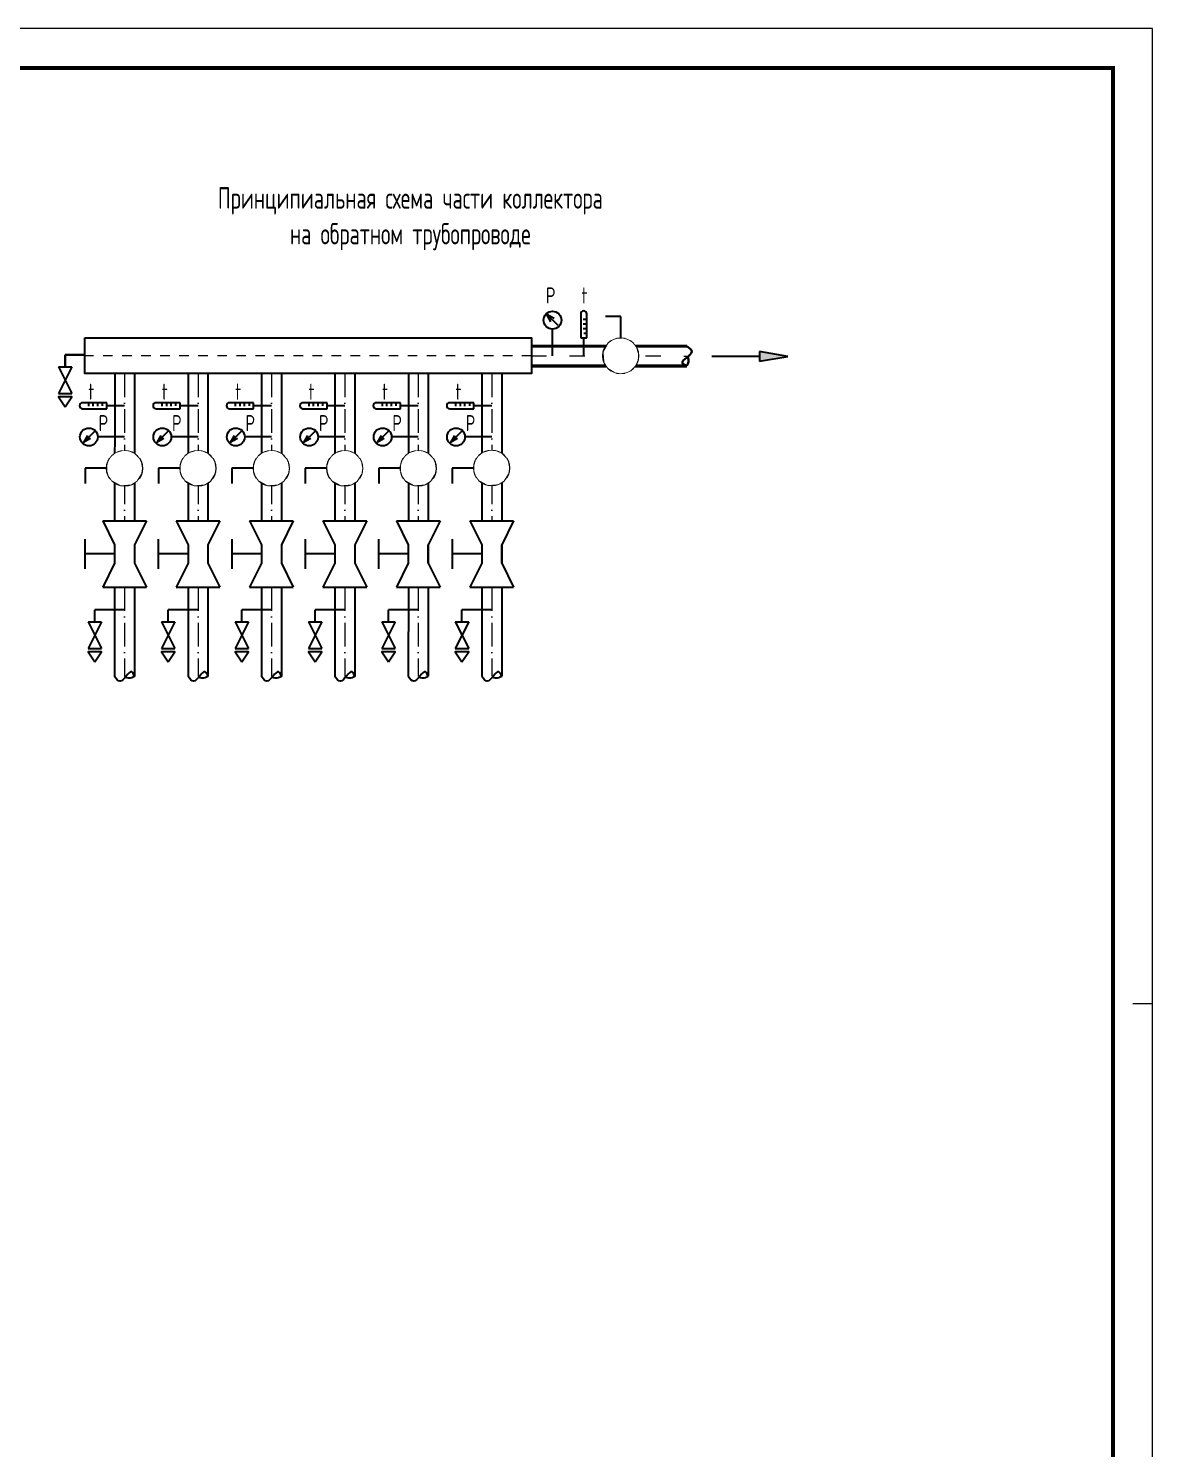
# Model space of a CAD drawing. Header units: millimetres. Extents: x -3929 to 624051, y 52832 to 514950.
# Drawn here: x 86857 to 101031, y 89421 to 107329 of the extents above; entities that cross this region are included whole.
import ezdxf

# ---------------------------------------------------------------- set-up
doc = ezdxf.new("R2010")
doc.units = ezdxf.units.MM
doc.set_wipeout_variables(frame=1)
for name, pattern in [('ACAD_ISO03W100', [30, 12, -18]), ('ACAD_ISO10W100', [18, 12, -3, 0, -3]), ('Dash', [11.999999, 6, -6])]:
    doc.linetypes.add(name, pattern=pattern)
doc.layers.add('0-Т11', color=1, linetype='Continuous', lineweight=35, true_color=0xff0000)
doc.layers.add('0-Т21', color=5, linetype='Continuous', lineweight=35, true_color=0x0000ff)
for name, color, linetype in [('9_Форматы', 7, 'Continuous'), ('ECKCEN', 7, 'Continuous'), ('выноски2', 1, 'Continuous'), ('Отопление', 30, 'Continuous'), ('т21.4', 142, 'Continuous')]:
    doc.layers.add(name, color=color, linetype=linetype)
for name, color, linetype, lineweight in [('ОВ маск', 7, 'Continuous', 20), ('ОВ-АРМАТУРА', 4, 'Continuous', 30), ('ОВ-рамка', 7, 'Continuous', 30)]:
    doc.layers.add(name, color=color, linetype=linetype, lineweight=lineweight)
for name, color, linetype, true_color in [('т21.1', 5, 'Continuous', 0x0000ff), ('т21.2', 7, 'Continuous', 0x004285), ('т21.3', 7, 'Continuous', 0x005c45), ('т21.5', 7, 'Continuous', 0x000061)]:
    doc.layers.add(name, color=color, linetype=linetype, true_color=true_color)
doc.styles.add('DIMS', font='romans.shx', dxfattribs={"width": 0.5})
doc.styles.add('СТИЛЬ', font='simplex.shx', dxfattribs={"width": 0.65})

# ---------------------------------------------------------------- blocks, each defined once
blk = doc.blocks.new('*U2974')
at = {"layer": '9_Форматы', "color": 7, "linetype": 'Continuous', "lineweight": 9, "ltscale": 100}
blk.add_lwpolyline([(5, -5), (5, 415), (-886, 415), (-886, -5)], close=True, dxfattribs=at)
at = {"layer": '9_Форматы', "color": 7, "linetype": 'Continuous', "lineweight": 9, "ltscale": 100, "const_width": 0.5}
blk.add_lwpolyline([(0, 0), (0, 410), (-866, 410), (-866, 0)], close=True, dxfattribs=at)
at = {"layer": '9_Форматы', "color": 7, "linetype": 'Continuous', "lineweight": 15, "ltscale": 100}
blk.add_lwpolyline([(5, 292), (2.5, 292)], dxfattribs=at)
blk = doc.blocks.new('Кран')
at = {"layer": 'ОВ-АРМАТУРА', "color": 7}
for p, q in [((169958.3, 346649.5), (169888.3, 346649.5)), ((169958.3, 346549.5), (169958.3, 346649.5)), ((169958.3, 346649.5), (169958.3, 346649.5))]:
    blk.add_line(p, q, dxfattribs=at)
blk.add_circle((169958.3, 346469.5), 80, dxfattribs=at)
blk = doc.blocks.new('Стрелка')
at = {"linetype": 'ByBlock', "lineweight": -2}
blk.add_hatch(color=0, dxfattribs=at).paths.add_polyline_path([(-50, -300), (50, -300), (0, 0)])
at = {"color": 0, "linetype": 'ByBlock', "lineweight": -2}
for p, q in [((0, 0), (-50, -300)), ((50, -300), (0, 0)), ((-50, -300), (50, -300)), ((0, -300), (0, -800))]:
    blk.add_line(p, q, dxfattribs=at)

msp = doc.modelspace()

# ---------------------------------------------------------------- linework, layer by layer
at = {"color": 32, "linetype": 'Dash', "lineweight": 9, "ltscale": 20, "true_color": 0xcd6928}
msp.add_line((93199.287, 103200.822), (87569.743, 103200.979), dxfattribs=at)
at = {"color": 7, "lineweight": 30, "ltscale": 0.1}
for p, q in [((87794.005, 101119.12), (87944.141, 100818.847)), ((88719.762, 101118.893), (88869.899, 100818.621)), ((89645.52, 101119.05), (89795.656, 100818.778)), ((90571.277, 101118.893), (90721.413, 100818.621)), ((91497.034, 101118.893), (91647.17, 100818.621)), ((92422.791, 101118.893), (92572.928, 100818.621)), ((87944.056, 100585.228), (87794.005, 100285.126)), ((88195.411, 100585.126), (88345.411, 100285.126)), ((88869.813, 100585.001), (88719.762, 100284.899)), ((89121.168, 100584.899), (89271.168, 100284.899)), ((89795.571, 100585.159), (89645.52, 100285.057)), ((90046.925, 100585.057), (90196.925, 100285.057)), ((90721.328, 100585.001), (90571.277, 100284.899)), ((90972.682, 100584.899), (91122.682, 100284.899)), ((91647.085, 100585.001), (91497.034, 100284.899)), ((91898.439, 100584.899), (92048.439, 100284.899)), ((92572.842, 100585.001), (92422.791, 100284.899)), ((92824.197, 100584.899), (92974.197, 100284.899)), ((87794.005, 100285.126), (88345.411, 100285.126)), ((88719.762, 100284.899), (89271.168, 100284.899)), ((89645.52, 100285.057), (90196.925, 100285.057)), ((90571.277, 100284.899), (91122.682, 100284.899)), ((91497.034, 100284.899), (92048.439, 100284.899)), ((92422.791, 100284.899), (92974.197, 100284.899))]:
    msp.add_line(p, q, dxfattribs=at)
at = {"color": 32, "lineweight": 30, "ltscale": 0.1, "true_color": 0xcd6928}
msp.add_lwpolyline([(87569.743, 103425.979), (93199.287, 103425.822), (93199.287, 102975.822), (87569.743, 102975.979), (87569.743, 103425.979)], dxfattribs=at)
at = {"color": 7, "lineweight": 30, "ltscale": 0.1}
for points in [[(87569.141, 100889.35), (87569.141, 100514.35)], [(88494.899, 100889.124), (88494.899, 100514.124)], [(89420.656, 100889.281), (89420.656, 100514.281)], [(90346.413, 100889.124), (90346.413, 100514.124)], [(91272.17, 100889.124), (91272.17, 100514.124)], [(92197.928, 100889.124), (92197.928, 100514.124)], [(87944.141, 100701.85), (87569.141, 100701.85)], [(88869.899, 100701.624), (88494.899, 100701.624)], [(89795.656, 100701.781), (89420.656, 100701.781)], [(90721.413, 100701.624), (90346.413, 100701.624)], [(91647.17, 100701.624), (91272.17, 100701.624)], [(92572.928, 100701.624), (92197.928, 100701.624)]]:
    msp.add_lwpolyline(points, dxfattribs=at)
at = {"layer": '0-Т11', "color": 7, "lineweight": 30, "ltscale": 100}
for points in [[(87944.141, 100818.847), (87944.141, 100584.853)], [(88195.411, 100819.12), (88195.411, 100585.126)], [(88869.899, 100818.621), (88869.899, 100584.627)], [(89121.168, 100818.893), (89121.168, 100584.899)], [(89795.656, 100818.778), (89795.656, 100584.784)], [(90046.925, 100819.05), (90046.925, 100585.057)], [(90721.413, 100818.621), (90721.413, 100584.627)], [(90972.682, 100818.893), (90972.682, 100584.899)], [(91647.17, 100818.621), (91647.17, 100584.627)], [(91898.439, 100818.893), (91898.439, 100584.899)], [(92572.928, 100818.621), (92572.928, 100584.627)], [(92824.197, 100818.893), (92824.197, 100584.899)]]:
    msp.add_lwpolyline(points, dxfattribs=at)
at = {"layer": '0-Т11', "color": 224, "lineweight": 35, "ltscale": 100, "true_color": 0xa5007c}
msp.add_lwpolyline([(91898.439, 100818.893), (91898.439, 100584.899)], dxfattribs=at)
at = {"layer": '0-Т11', "lineweight": 35, "ltscale": 100}
msp.add_lwpolyline([(92824.197, 100818.893), (92824.197, 100584.899)], dxfattribs=at)
at = {"layer": '0-Т21', "lineweight": 35, "ltscale": 1000}
for p, q in [((87319.743, 103062.812), (87319.743, 103212.812)), ((87319.743, 103212.812), (87569.743, 103212.812))]:
    msp.add_line(p, q, dxfattribs=at)
msp.add_spline([(95158.375, 103072.298), (95102.667, 103107.858), (95220.453, 103254.867), (95158.737, 103323.703)], degree=3, dxfattribs=at)
msp.add_open_spline([(95158.375, 103072.298), (95165.091, 103083.911), (95186.369, 103120.701), (95179.181, 103163.668), (95173.838, 103193.163)], degree=3, knots=[0, 0, 0, 0, 26.304100076, 83.330398096, 83.330398096, 83.330398096, 83.330398096], dxfattribs=at)
at = {"layer": 'ECKCEN', "lineweight": 30, "ltscale": 20}
for p, q in [((93484.664, 103670.327), (93395.171, 103720.045)), ((93444.89, 103630.552), (93395.171, 103720.045)), ((93395.171, 103720.045), (93415.059, 103700.158)), ((93534.383, 103580.834), (93395.171, 103720.045)), ((93464.777, 103200.44), (93464.777, 103537.94)), ((93858.527, 103200.44), (93858.527, 103425.44)), ((87235.368, 103062.812), (87404.118, 102725.312)), ((87404.118, 103062.812), (87235.368, 102725.312)), ((87235.368, 103062.812), (87404.118, 103062.812)), ((87235.368, 102725.312), (87404.118, 102725.312)), ((88069.798, 102571.444), (87844.798, 102571.444)), ((88995.555, 102571.218), (88770.555, 102571.218)), ((89921.312, 102571.375), (89696.312, 102571.375)), ((90847.069, 102571.218), (90622.069, 102571.218)), ((91772.827, 102571.218), (91547.827, 102571.218)), ((92698.584, 102571.218), (92473.584, 102571.218)), ((87689.404, 102247.3), (87550.192, 102108.088)), ((87599.91, 102197.581), (87550.192, 102108.088)), ((87639.685, 102157.807), (87550.192, 102108.088)), ((87550.192, 102108.088), (87570.079, 102127.976)), ((88069.798, 102177.694), (87732.298, 102177.694)), ((88615.161, 102247.073), (88475.949, 102107.862)), ((88525.668, 102197.355), (88475.949, 102107.862)), ((88565.442, 102157.58), (88475.949, 102107.862)), ((88475.949, 102107.862), (88495.836, 102127.749)), ((88995.555, 102177.468), (88658.055, 102177.468)), ((89540.918, 102247.231), (89401.706, 102108.019)), ((89451.425, 102197.512), (89401.706, 102108.019)), ((89491.2, 102157.737), (89401.706, 102108.019)), ((89401.706, 102108.019), (89421.594, 102127.906)), ((89921.312, 102177.625), (89583.812, 102177.625)), ((90466.675, 102247.073), (90327.464, 102107.862)), ((90377.182, 102197.355), (90327.464, 102107.862)), ((90416.957, 102157.58), (90327.464, 102107.862)), ((90327.464, 102107.862), (90347.351, 102127.749)), ((90847.069, 102177.468), (90509.569, 102177.468)), ((91392.432, 102247.073), (91253.221, 102107.862)), ((91302.939, 102197.355), (91253.221, 102107.862)), ((91342.714, 102157.58), (91253.221, 102107.862)), ((91253.221, 102107.862), (91273.108, 102127.749)), ((91772.827, 102177.468), (91435.327, 102177.468)), ((92318.19, 102247.073), (92178.978, 102107.862)), ((92228.697, 102197.355), (92178.978, 102107.862)), ((92268.471, 102157.58), (92178.978, 102107.862)), ((92178.978, 102107.862), (92198.865, 102127.749)), ((92698.584, 102177.468), (92361.084, 102177.468)), ((87610.423, 99846.933), (87779.173, 99509.433)), ((87779.173, 99846.933), (87610.423, 99509.433)), ((87610.423, 99846.933), (87779.173, 99846.933)), ((88536.18, 99846.706), (88704.93, 99509.206)), ((88704.93, 99846.706), (88536.18, 99509.206)), ((88536.18, 99846.706), (88704.93, 99846.706)), ((89461.937, 99846.864), (89630.687, 99509.364)), ((89630.687, 99846.864), (89461.937, 99509.364)), ((89461.937, 99846.864), (89630.687, 99846.864)), ((90387.694, 99846.706), (90556.444, 99509.206)), ((90556.444, 99846.706), (90387.694, 99509.206)), ((90387.694, 99846.706), (90556.444, 99846.706)), ((91313.776, 99846.706), (91482.526, 99509.206)), ((91482.526, 99846.706), (91313.776, 99509.206)), ((91313.776, 99846.706), (91482.526, 99846.706)), ((92239.209, 99846.706), (92407.959, 99509.206)), ((92407.959, 99846.706), (92239.209, 99509.206)), ((92239.209, 99846.706), (92407.959, 99846.706)), ((87610.423, 99509.433), (87779.173, 99509.433)), ((88536.18, 99509.206), (88704.93, 99509.206)), ((89461.937, 99509.364), (89630.687, 99509.364)), ((90387.694, 99509.206), (90556.444, 99509.206)), ((91313.776, 99509.206), (91482.526, 99509.206)), ((92239.209, 99509.206), (92407.959, 99509.206))]:
    msp.add_line(p, q, dxfattribs=at)
at = {"layer": 'ECKCEN', "lineweight": 30}
for p, q in [((93820.502, 103729.64), (93820.502, 103425.44)), ((93896.552, 103425.44), (93896.552, 103729.64)), ((93896.552, 103542.449), (93853.352, 103542.449)), ((93896.552, 103656.524), (93853.49, 103656.524)), ((93896.552, 103599.487), (93853.49, 103599.487)), ((93896.552, 103542.449), (93896.552, 103599.487)), ((93820.502, 103425.44), (93858.527, 103425.44)), ((93896.552, 103482.525), (93858.35, 103482.525)), ((93858.527, 103425.44), (93896.552, 103425.44)), ((87844.798, 102609.469), (87540.598, 102609.469)), ((87540.598, 102533.419), (87844.798, 102533.419)), ((87613.713, 102609.469), (87613.713, 102566.407)), ((87727.788, 102609.469), (87670.751, 102609.469)), ((87670.751, 102609.469), (87670.751, 102566.407)), ((87727.788, 102609.469), (87727.788, 102566.269)), ((87787.712, 102609.469), (87787.712, 102571.267)), ((87844.798, 102571.444), (87844.798, 102609.469)), ((87844.798, 102533.419), (87844.798, 102571.444)), ((88770.555, 102609.243), (88466.355, 102609.243)), ((88466.355, 102533.193), (88770.555, 102533.193)), ((88539.47, 102609.243), (88539.47, 102566.181)), ((88653.545, 102609.243), (88596.508, 102609.243)), ((88596.508, 102609.243), (88596.508, 102566.181)), ((88653.545, 102609.243), (88653.545, 102566.043)), ((88713.469, 102609.243), (88713.469, 102571.041)), ((88770.555, 102571.218), (88770.555, 102609.243)), ((88770.555, 102533.193), (88770.555, 102571.218)), ((89696.312, 102609.4), (89392.112, 102609.4)), ((89392.112, 102533.35), (89696.312, 102533.35)), ((89465.228, 102609.4), (89465.228, 102566.338)), ((89579.303, 102609.4), (89522.265, 102609.4)), ((89522.265, 102609.4), (89522.265, 102566.338)), ((89579.303, 102609.4), (89579.303, 102566.2)), ((89639.227, 102609.4), (89639.227, 102571.198)), ((89696.312, 102571.375), (89696.312, 102609.4)), ((89696.312, 102533.35), (89696.312, 102571.375)), ((90622.069, 102609.243), (90317.869, 102609.243)), ((90317.869, 102533.193), (90622.069, 102533.193)), ((90390.985, 102609.243), (90390.985, 102566.181)), ((90505.06, 102609.243), (90448.022, 102609.243)), ((90448.022, 102609.243), (90448.022, 102566.181)), ((90505.06, 102609.243), (90505.06, 102566.043)), ((90564.984, 102609.243), (90564.984, 102571.041)), ((90622.069, 102571.218), (90622.069, 102609.243)), ((90622.069, 102533.193), (90622.069, 102571.218)), ((91547.827, 102609.243), (91243.627, 102609.243)), ((91243.627, 102533.193), (91547.827, 102533.193)), ((91316.742, 102609.243), (91316.742, 102566.181)), ((91430.817, 102609.243), (91373.78, 102609.243)), ((91373.78, 102609.243), (91373.78, 102566.181)), ((91430.817, 102609.243), (91430.817, 102566.043)), ((91490.741, 102609.243), (91490.741, 102571.041)), ((91547.827, 102571.218), (91547.827, 102609.243)), ((91547.827, 102533.193), (91547.827, 102571.218)), ((92473.584, 102609.243), (92169.384, 102609.243)), ((92169.384, 102533.193), (92473.584, 102533.193)), ((92242.499, 102609.243), (92242.499, 102566.181)), ((92356.574, 102609.243), (92299.537, 102609.243)), ((92299.537, 102609.243), (92299.537, 102566.181)), ((92356.574, 102609.243), (92356.574, 102566.043)), ((92416.498, 102609.243), (92416.498, 102571.041)), ((92473.584, 102571.218), (92473.584, 102609.243)), ((92473.584, 102533.193), (92473.584, 102571.218))]:
    msp.add_line(p, q, dxfattribs=at)
at = {"layer": 'ECKCEN', "lineweight": 30, "ltscale": 20}
for points in [[(87319.743, 102556.562), (87404.118, 102683.125), (87235.368, 102683.125), (87319.743, 102556.562)], [(87694.798, 99340.683), (87779.173, 99467.245), (87610.423, 99467.245), (87694.798, 99340.683)], [(88620.555, 99340.456), (88704.93, 99467.019), (88536.18, 99467.019), (88620.555, 99340.456)], [(89546.312, 99340.614), (89630.687, 99467.176), (89461.937, 99467.176), (89546.312, 99340.614)], [(90472.069, 99340.456), (90556.444, 99467.019), (90387.694, 99467.019), (90472.069, 99340.456)], [(91398.151, 99340.456), (91482.526, 99467.019), (91313.776, 99467.019), (91398.151, 99340.456)], [(92323.584, 99340.456), (92407.959, 99467.019), (92239.209, 99467.019), (92323.584, 99340.456)]]:
    msp.add_lwpolyline(points, dxfattribs=at)
for centre in [(93464.777, 103650.44), (87619.798, 102177.694), (88545.555, 102177.468), (89471.312, 102177.625), (90397.069, 102177.468), (91322.827, 102177.468), (92248.584, 102177.468)]:
    msp.add_circle(centre, 112.5, dxfattribs=at)
at = {"layer": 'ECKCEN', "lineweight": 30}
for centre, start, end in [((93858.527, 103729.64), 0, 180), ((87540.598, 102571.444), 90, 270), ((88466.355, 102571.218), 90, 270), ((89392.112, 102571.375), 90, 270), ((90317.869, 102571.218), 90, 270), ((91243.627, 102571.218), 90, 270), ((92169.384, 102571.218), 90, 270)]:
    msp.add_arc(centre, 38.025, start, end, dxfattribs=at)
at = {"layer": 'ОВ маск', "color": 7, "lineweight": 30}
for p, q in [((87794.005, 101119.12), (88345.411, 101119.12)), ((88345.411, 101119.12), (88195.411, 100819.12)), ((88719.762, 101118.893), (89271.168, 101118.893)), ((89271.168, 101118.893), (89121.168, 100818.893)), ((89645.52, 101119.05), (90196.925, 101119.05)), ((90196.925, 101119.05), (90046.925, 100819.05)), ((90571.277, 101118.893), (91122.682, 101118.893)), ((91122.682, 101118.893), (90972.682, 100818.893)), ((91497.034, 101118.893), (92048.439, 101118.893)), ((92048.439, 101118.893), (91898.439, 100818.893)), ((92422.791, 101118.893), (92974.197, 101118.893)), ((92974.197, 101118.893), (92824.197, 100818.893))]:
    msp.add_line(p, q, dxfattribs=at)
at = {"layer": 'Отопление', "color": 5, "linetype": 'ACAD_ISO03W100', "lineweight": 13, "ltscale": 16, "true_color": 0x0000ff}
msp.add_lwpolyline([(93198.959, 103200.822), (95173.845, 103197.978)], dxfattribs=at)
at = {"layer": 'Отопление', "color": 5, "lineweight": 50, "true_color": 0x0000ff}
for points in [[(93199.769, 103325.876), (95158.737, 103323.703)], [(93198.778, 103075.12), (95158.375, 103072.298)]]:
    msp.add_lwpolyline(points, dxfattribs=at)
at = {"layer": 'т21.1', "lineweight": 30, "ltscale": 100}
msp.add_line((91398.151, 99846.706), (91398.151, 99996.706), dxfattribs=at)
at = {"layer": 'т21.1', "color": 165, "lineweight": 30, "ltscale": 100, "true_color": 0x5e67af}
msp.add_line((92323.584, 99846.706), (92323.584, 99996.706), dxfattribs=at)
at = {"layer": 'т21.1', "lineweight": 30, "ltscale": 100}
for points in [[(91647.772, 102975.822), (91647.457, 101118.893)], [(91898.529, 102978.63), (91898.439, 101118.893)], [(91647.315, 100284.899), (91647.124, 99161.312)], [(91898.399, 100284.899), (91898.345, 99161.312)], [(91773.151, 99996.706), (91398.151, 99996.706)]]:
    msp.add_lwpolyline(points, dxfattribs=at)
at = {"layer": 'т21.1', "linetype": 'ACAD_ISO10W100', "lineweight": 0, "ltscale": 25}
for points in [[(91772.827, 102978.63), (91772.737, 101118.893)], [(91772.696, 100284.899), (91772.642, 99161.312)]]:
    msp.add_lwpolyline(points, dxfattribs=at)
at = {"layer": 'т21.1', "color": 165, "lineweight": 30, "ltscale": 100, "true_color": 0x5e67af}
for points in [[(92573.529, 102975.822), (92573.214, 101118.893)], [(92824.287, 102978.63), (92824.197, 101118.893)], [(92573.072, 100284.899), (92572.882, 99161.312)], [(92824.156, 100284.899), (92824.102, 99161.312)], [(92698.584, 99996.706), (92323.584, 99996.706)]]:
    msp.add_lwpolyline(points, dxfattribs=at)
at = {"layer": 'т21.1', "color": 165, "linetype": 'ACAD_ISO10W100', "lineweight": 0, "ltscale": 25, "true_color": 0x5e67af}
for points in [[(92698.584, 102978.63), (92698.494, 101118.893)], [(92698.454, 100284.899), (92698.399, 99161.312)]]:
    msp.add_lwpolyline(points, dxfattribs=at)
at = {"layer": 'т21.1', "lineweight": 30, "ltscale": 100}
msp.add_spline([(91898.529, 99158.504), (91863.049, 99214.263), (91715.871, 99096.689), (91647.124, 99158.504)], degree=3, dxfattribs=at)
at = {"layer": 'т21.1', "color": 165, "lineweight": 30, "ltscale": 100, "true_color": 0x5e67af}
msp.add_spline([(92824.287, 99158.504), (92788.807, 99214.263), (92641.628, 99096.689), (92572.881, 99158.504)], degree=3, dxfattribs=at)
at = {"layer": 'т21.1', "lineweight": 30, "ltscale": 100}
msp.add_open_spline([(91898.529, 99158.504), (91886.906, 99151.804), (91850.086, 99130.58), (91807.13, 99137.83), (91777.642, 99143.215)], degree=3, knots=[0, 0, 0, 0, 26.304100076, 83.330398096, 83.330398096, 83.330398096, 83.330398096], dxfattribs=at)
at = {"layer": 'т21.1', "color": 165, "lineweight": 30, "ltscale": 100, "true_color": 0x5e67af}
msp.add_open_spline([(92824.287, 99158.504), (92812.664, 99151.804), (92775.843, 99130.58), (92732.887, 99137.83), (92703.399, 99143.215)], degree=3, knots=[0, 0, 0, 0, 26.304100076, 83.330398096, 83.330398096, 83.330398096, 83.330398096], dxfattribs=at)
at = {"layer": 'т21.2', "lineweight": 30, "ltscale": 100}
msp.add_line((90472.069, 99846.706), (90472.069, 99996.706), dxfattribs=at)
for points in [[(90722.015, 102975.822), (90721.7, 101118.893)], [(90972.772, 102978.63), (90972.682, 101118.893)], [(90721.558, 100284.899), (90721.367, 99158.504)], [(90972.642, 100284.899), (90972.587, 99158.504)], [(90847.069, 99996.706), (90472.069, 99996.706)]]:
    msp.add_lwpolyline(points, dxfattribs=at)
at = {"layer": 'т21.2', "linetype": 'ACAD_ISO10W100', "lineweight": 0, "ltscale": 25}
for points in [[(90847.069, 102978.63), (90846.98, 101118.893)], [(90846.939, 100284.899), (90846.885, 99158.504)]]:
    msp.add_lwpolyline(points, dxfattribs=at)
at = {"layer": 'т21.2', "lineweight": 30, "ltscale": 100}
msp.add_spline([(90972.772, 99158.504), (90937.292, 99214.263), (90790.114, 99096.689), (90721.367, 99158.504)], degree=3, dxfattribs=at)
msp.add_open_spline([(90972.772, 99158.504), (90961.149, 99151.804), (90924.328, 99130.58), (90881.373, 99137.83), (90851.885, 99143.215)], degree=3, knots=[0, 0, 0, 0, 26.304100076, 83.330398096, 83.330398096, 83.330398096, 83.330398096], dxfattribs=at)
at = {"layer": 'т21.3', "lineweight": 30, "ltscale": 100}
msp.add_line((89546.312, 99846.864), (89546.312, 99996.864), dxfattribs=at)
for points in [[(89796.258, 102975.979), (89795.942, 101119.05)], [(90047.015, 102978.787), (90046.925, 101119.05)], [(89795.801, 100285.057), (89795.61, 99158.661)], [(90046.885, 100285.057), (90046.83, 99158.661)], [(89921.312, 99996.864), (89546.312, 99996.864)]]:
    msp.add_lwpolyline(points, dxfattribs=at)
at = {"layer": 'т21.3', "linetype": 'ACAD_ISO10W100', "lineweight": 0, "ltscale": 25}
for points in [[(89921.312, 102978.787), (89921.222, 101119.05)], [(89921.182, 100285.057), (89921.128, 99158.661)]]:
    msp.add_lwpolyline(points, dxfattribs=at)
at = {"layer": 'т21.3', "lineweight": 30, "ltscale": 100}
msp.add_spline([(90047.015, 99158.661), (90011.535, 99214.42), (89864.356, 99096.846), (89795.61, 99158.661)], degree=3, dxfattribs=at)
msp.add_open_spline([(90047.015, 99158.661), (90035.392, 99151.961), (89998.571, 99130.737), (89955.615, 99137.987), (89926.127, 99143.372)], degree=3, knots=[0, 0, 0, 0, 26.304100076, 83.330398096, 83.330398096, 83.330398096, 83.330398096], dxfattribs=at)
at = {"layer": 'т21.4', "lineweight": 30, "ltscale": 100}
msp.add_line((88620.555, 99846.706), (88620.555, 99996.706), dxfattribs=at)
for points in [[(88870.5, 102975.822), (88870.185, 101118.893)], [(89121.258, 102978.63), (89121.168, 101118.893)], [(88870.043, 100284.899), (88869.852, 99158.504)], [(89121.127, 100284.899), (89121.073, 99158.504)], [(88995.555, 99996.706), (88620.555, 99996.706)]]:
    msp.add_lwpolyline(points, dxfattribs=at)
at = {"layer": 'т21.4', "linetype": 'ACAD_ISO10W100', "lineweight": 0, "ltscale": 25}
for points in [[(88995.555, 102978.63), (88995.465, 101118.893)], [(88995.425, 100284.899), (88995.37, 99158.504)]]:
    msp.add_lwpolyline(points, dxfattribs=at)
at = {"layer": 'т21.4', "lineweight": 30, "ltscale": 100}
msp.add_spline([(89121.258, 99158.504), (89085.778, 99214.263), (88938.599, 99096.689), (88869.852, 99158.504)], degree=3, dxfattribs=at)
msp.add_open_spline([(89121.258, 99158.504), (89109.635, 99151.804), (89072.814, 99130.58), (89029.858, 99137.83), (89000.37, 99143.215)], degree=3, knots=[0, 0, 0, 0, 26.304100076, 83.330398096, 83.330398096, 83.330398096, 83.330398096], dxfattribs=at)
at = {"layer": 'т21.5', "lineweight": 30, "ltscale": 100}
msp.add_line((87694.798, 99846.933), (87694.798, 99996.933), dxfattribs=at)
for points in [[(87944.743, 102976.048), (87944.428, 101119.12)], [(88195.5, 102978.856), (88195.411, 101119.12)], [(87944.286, 100285.126), (87944.095, 99158.73)], [(88195.37, 100285.126), (88195.316, 99158.73)], [(88069.798, 99996.933), (87694.798, 99996.933)]]:
    msp.add_lwpolyline(points, dxfattribs=at)
at = {"layer": 'т21.5', "linetype": 'ACAD_ISO10W100', "lineweight": 0, "ltscale": 25}
for points in [[(88069.798, 102978.856), (88069.708, 101119.12)], [(88069.668, 100285.126), (88069.613, 99158.73)]]:
    msp.add_lwpolyline(points, dxfattribs=at)
at = {"layer": 'т21.5', "lineweight": 30, "ltscale": 100}
msp.add_spline([(88195.5, 99158.73), (88160.021, 99214.489), (88012.842, 99096.915), (87944.095, 99158.73)], degree=3, dxfattribs=at)
msp.add_open_spline([(88195.5, 99158.73), (88183.878, 99152.031), (88147.057, 99130.806), (88104.101, 99138.056), (88074.613, 99143.442)], degree=3, knots=[0, 0, 0, 0, 26.304100076, 83.330398096, 83.330398096, 83.330398096, 83.330398096], dxfattribs=at)

# ---------------------------------------------------------------- block references
at = {"color": 5, "lineweight": 30, "ltscale": 0.1, "true_color": 0x0000ff, "xscale": 1.19970703125, "yscale": 1.19970703125, "zscale": 1.19970703125, "rotation": 270}
msp.add_blockref('Стрелка', (96432.801, 103193.213), dxfattribs=at)
at = {"layer": 'ОВ-АРМАТУРА', "xscale": 2.7645, "yscale": 2.7645, "zscale": 2.7645}
msp.add_blockref('Кран', (-375524.635, -854614.576), dxfattribs=at)
at = {"layer": 'ОВ-АРМАТУРА', "xscale": 2.7645, "yscale": 2.7645, "zscale": 2.7645, "rotation": 90}
for p in [(1045883.571, -368066.868), (1046809.328, -368067.094), (1047735.086, -368066.937), (1048660.843, -368067.094), (1049586.6, -368067.094), (1050512.357, -368064.286)]:
    msp.add_blockref('Кран', p, dxfattribs=at)
at = {"layer": 'ОВ-рамка', "ltscale": 100, "transparency": 33554687, "xscale": 100, "yscale": 100, "zscale": 100}
msp.add_blockref('*U2974', (100531.237, 65829.189, 576.986), dxfattribs=at)

# ---------------------------------------------------------------- texts
at = {"layer": 'выноски2', "color": 7, "lineweight": 30, "style": 'DIMS', "width": 0.7}
for s, p in [('P', (93381.435, 103860.733)), ('t', (93830.579, 103860.733)), ('t', (87611.533, 102646.944)), ('t', (88537.29, 102646.718)), ('t', (89463.047, 102646.875)), ('t', (90388.804, 102646.718)), ('t', (91314.562, 102646.718)), ('t', (92240.319, 102646.718)), ('P', (87741.605, 102250.329)), ('P', (88667.363, 102250.103)), ('P', (89593.12, 102250.26)), ('P', (90518.877, 102250.103)), ('P', (91444.634, 102250.103)), ('P', (92370.392, 102250.103))]:
    msp.add_text(s, height=202.5, dxfattribs=at).set_placement(p)
at = {"layer": 'выноски2', "color": 7, "insert": (88364.913, 105325.568), "char_height": 270, "width": 6614.96758, "attachment_point": 1, "style": 'СТИЛЬ'}
msp.add_mtext('\\pxqc;Принципиальная схема части коллектора \\Pна обратном трубопроводе', dxfattribs=at)

# ---------------------------------------------------------------- next in the draw order: wipeouts: each hides what was drawn before it
for points in [[(94284.624, 103417.797), (94357.332, 103419.179), (94417.976, 103401.1), (94472.467, 103365.305), (94519.625, 103305.64), (94545.381, 103220.322), (94539.27, 103145.127), (94509.135, 103077.693), (94440.243, 103011.541), (94400.906, 102992.606), (94325.122, 102979.217), (94259, 102989.333), (94164.482, 103048.368), (94119.328, 103119.38), (94108.969, 103247.169), (94170.932, 103358.924), (94227.821, 103398.982)], [(87851.198, 101742.391), (87849.817, 101815.099), (87867.895, 101875.743), (87903.691, 101930.234), (87963.355, 101977.392), (88048.673, 102003.148), (88123.869, 101997.037), (88191.302, 101966.901), (88257.454, 101898.01), (88276.389, 101858.673), (88289.779, 101782.889), (88279.663, 101716.767), (88220.627, 101622.249), (88149.616, 101577.095), (88021.827, 101566.736), (87910.072, 101628.699), (87870.013, 101685.587)], [(88776.955, 101742.164), (88775.574, 101814.872), (88793.652, 101875.517), (88829.448, 101930.008), (88889.112, 101977.166), (88974.43, 102002.921), (89049.626, 101996.81), (89117.059, 101966.675), (89183.211, 101897.784), (89202.146, 101858.446), (89215.536, 101782.663), (89205.42, 101716.541), (89146.385, 101622.023), (89075.373, 101576.869), (88947.584, 101566.509), (88835.829, 101628.472), (88795.77, 101685.361)], [(89702.713, 101742.321), (89701.331, 101815.03), (89719.41, 101875.674), (89755.205, 101930.165), (89814.87, 101977.323), (89900.188, 102003.079), (89975.383, 101996.967), (90042.817, 101966.832), (90108.969, 101897.941), (90127.904, 101858.603), (90141.293, 101782.82), (90131.177, 101716.698), (90072.142, 101622.18), (90001.13, 101577.026), (89873.341, 101566.667), (89761.586, 101628.63), (89721.528, 101685.518)], [(90628.47, 101742.164), (90627.088, 101814.872), (90645.167, 101875.517), (90680.963, 101930.008), (90740.627, 101977.166), (90825.945, 102002.921), (90901.14, 101996.81), (90968.574, 101966.675), (91034.726, 101897.784), (91053.661, 101858.446), (91067.05, 101782.663), (91056.935, 101716.541), (90997.899, 101622.023), (90926.887, 101576.869), (90799.098, 101566.509), (90687.344, 101628.472), (90647.285, 101685.361)], [(91554.227, 101742.164), (91552.846, 101814.872), (91570.924, 101875.517), (91606.72, 101930.008), (91666.384, 101977.166), (91751.702, 102002.921), (91826.898, 101996.81), (91894.331, 101966.675), (91960.483, 101897.784), (91979.418, 101858.446), (91992.808, 101782.663), (91982.692, 101716.541), (91923.656, 101622.023), (91852.645, 101576.869), (91724.856, 101566.509), (91613.101, 101628.472), (91573.042, 101685.361)], [(92479.984, 101744.972), (92478.603, 101817.68), (92496.681, 101878.324), (92532.477, 101932.815), (92592.141, 101979.973), (92677.459, 102005.729), (92752.655, 101999.618), (92820.088, 101969.483), (92886.24, 101900.592), (92905.175, 101861.254), (92918.565, 101785.47), (92908.449, 101719.349), (92849.414, 101624.831), (92778.402, 101579.676), (92650.613, 101569.317), (92538.858, 101631.28), (92498.799, 101688.169)]]:
    msp.add_wipeout(points).dxf.layer = 'ОВ маск'

doc.saveas('drawing.dxf')
